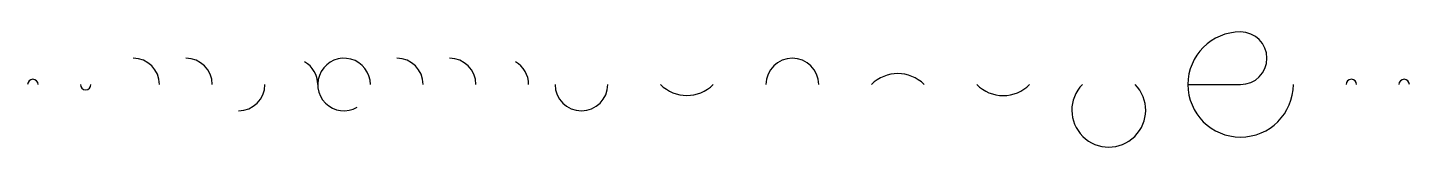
# Model space of a CAD drawing. Header units: millimetres. Extents: x 0 to 262, y -12 to 10.
import ezdxf

# ---------------------------------------------------------------- set-up
doc = ezdxf.new("R2010")
doc.units = ezdxf.units.MM

msp = doc.modelspace()

# ---------------------------------------------------------------- linework, layer by layer
msp.add_line((220, 0), (230, 0))
for centre, radius, start, end in [((230, 0), 10, 90, 0), ((230, 5), 5, 270, 90), ((20, 0), 5, 0, 90), ((30, 0), 5, 0, 90), ((50, 0), 5, 0, 60), ((60, 0), 5, 0, 300), ((70, 0), 5, 0, 90), ((80, 0), 5, 0, 90), ((90, 0), 5, 0, 60), ((145, 0), 5, 0, 180), ((1, 0), 1, 0, 180), ((11, 0), 1, 180, 0), ((40, 0), 5, 270, 0), ((105, 0), 5, 180, 0), ((125, 5), 7.07, 225, 315), ((165, -5), 7.07, 45, 135), ((185, 4.9), 7, 224.4153, 315.5847), ((205, -4.9), 7, 135.5847, 44.4153), ((251, 0, 3), 1, 0, 180), ((261, 0), 1, 0, 180)]:
    msp.add_arc(centre, radius, start, end)

doc.saveas('drawing.dxf')
